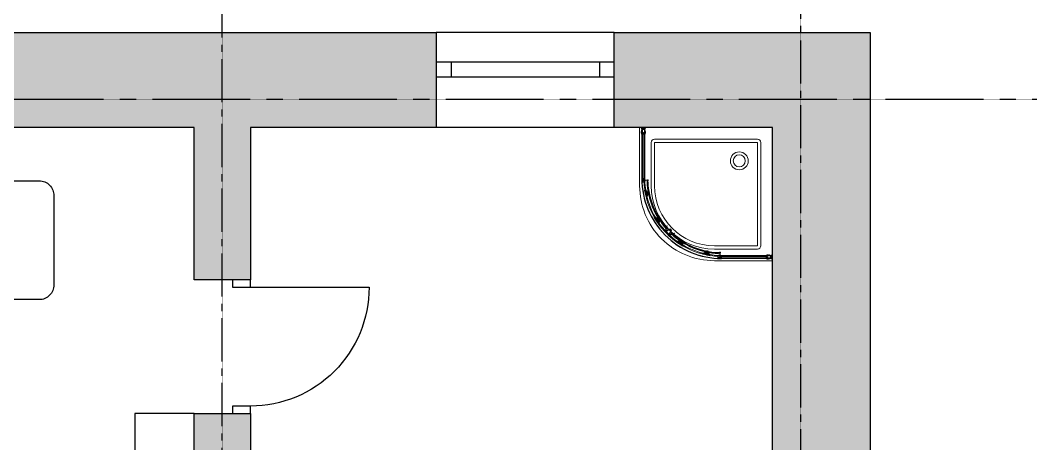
# Model space of a CAD drawing. Header units: millimetres. Extents: x 74752 to 193506, y -83124 to -13126.
# Drawn here: x 122532 to 129385, y -64004 to -61154 of the extents above; entities that cross this region are included whole.
import ezdxf

# ---------------------------------------------------------------- set-up
doc = ezdxf.new("R2010")
doc.units = ezdxf.units.MM
doc.linetypes.add('CENTER2', pattern=[1.125, 0.75, -0.125, 0.125, -0.125])
for name, color, linetype in [('axis', 40, 'CENTER2'), ('door_dwgmodels.com', 250, 'Continuous'), ('dwgmodels.com', 250, 'Continuous'), ('furniture _san', 36, 'Continuous'), ('hatches', 8, 'Continuous'), ('wall', 5, 'Continuous'), ('Windows', 4, 'Continuous')]:
    doc.layers.add(name, color=color, linetype=linetype)

# ---------------------------------------------------------------- blocks, each defined once
blk = doc.blocks.new('*U25')
at = {"color": 0}
for p, q in [((0, 0), (1200, 0)), ((100, 0), (100, -100)), ((1100, 0), (1100, -100)), ((0, -100), (1200, -100))]:
    blk.add_line(p, q, dxfattribs=at)
blk = doc.blocks.new('*U44')
at = {"color": 0}
for points in [[(-900, 0), (-850, 0), (-850, 120), (-900, 120)], [(-50, 0), (0, 0), (0, 120), (-50, 120)]]:
    blk.add_lwpolyline(points, close=True, dxfattribs=at)
at = {"color": 0, "linetype": 'ByBlock', "ltscale": 10}
blk.add_lwpolyline([(-50, 0), (-50, -800, -0.414214), (-850, 0)], format="xyb", dxfattribs=at)
blk = doc.blocks.new('tv table23')
at = {"color": 0}
blk.add_lwpolyline([(0, -900), (400, -900), (400, 900), (0, 900), (0, -900)], dxfattribs=at)
blk = doc.blocks.new('dwgmodels.com_LG-55-la6208-4 top')
at = {"layer": 'dwgmodels.com', "color": 0}
for p, q in [((0, 0), (-138.7, 0)), ((0, 0), (138.7, 0)), ((0, -105.1), (-473.1, -105.1)), ((0, -77), (-432.2, -77)), ((0, -88.9), (-389, -88.9)), ((0, -77), (432.2, -77)), ((0, -88.9), (389, -88.9)), ((0, -105.1), (473.1, -105.1)), ((0, -163.3), (-615.7, -163.3)), ((0, -139.6), (-613.4, -139.6)), ((0, -168.4), (-609.1, -168.4)), ((0, -139.6), (613.4, -139.6)), ((0, -163.3), (615.7, -163.3)), ((0, -168.4), (609.1, -168.4))]:
    blk.add_line(p, q, dxfattribs=at)
for points in [[(-138.7, 0, -0.087489), (-151.2, 2.2, -0.012567), (-220.6, 29.4, 0.010337), (-257.8, 44.2, 0.091985), (-266.1, 45.7, 0.050664), (-280.5, 44.1, 0.157379), (-293.2, 36.8), (-299.8, 25.2, 0.203619), (-301.2, 14.3)], [(-301.2, 14.3, 0.03963), (-288.8, -11.9), (-243.8, -77)], [(-299.8, 25.2), (-296, 29.8, -0.176327), (-288.3, 34.3, -0.124023), (-276.2, 33.4), (-156.5, -14.9, -0.043017), (-145.8, -20.3, 0.007168), (-118.8, -36.5, 0.035791), (-87.7, -51.7, 0.053078), (-44.9, -63.9), (-37.6, -64.3)], [(-297.4, 23.2), (-293.5, 27.7, -0.176327), (-287.8, 31.1, -0.122846), (-277.3, 30.3), (-157.7, -17.9, -0.043017), (-147.5, -23.1, 0.007168), (-120.4, -39.3, 0.035791), (-88.9, -54.7, 0.053299), (-45.3, -67.1), (-37.8, -67.6)], [(-43.6, -74.3), (-43.6, -70.4), (-59.4, -67.6, -0.030959), (-103.2, -57.1, -0.025373), (-132.2, -46.5, -0.003627), (-147.7, -39.8, 0.002957), (-237.1, -1.1, 0.075709), (-241.6, 0, 0.421822), (-244.1, -2, 0.125069), (-243.4, -6.3), (-201.6, -76.1)], [(299.8, 25.2), (296, 29.8, 0.176327), (288.3, 34.3, 0.124023), (276.2, 33.4), (156.5, -14.9, 0.043017), (145.8, -20.3, -0.007168), (118.8, -36.5, -0.035791), (87.7, -51.7, -0.053078), (44.9, -63.9), (37.6, -64.3)], [(297.4, 23.2), (293.5, 27.7, 0.176327), (287.8, 31.1, 0.122846), (277.3, 30.3), (157.7, -17.9, 0.043017), (147.5, -23.1, -0.007168), (120.4, -39.3, -0.035791), (88.9, -54.7, -0.053299), (45.3, -67.1), (37.8, -67.6)], [(43.6, -74.3), (43.6, -70.4), (59.4, -67.6, 0.030959), (103.2, -57.1, 0.025373), (132.2, -46.5, 0.003627), (147.7, -39.8, -0.002957), (237.1, -1.1, -0.075709), (241.6, 0, -0.421822), (244.1, -2, -0.125069), (243.4, -6.3), (201.6, -76.1)], [(138.7, 0, 0.087489), (151.2, 2.2, 0.012567), (220.6, 29.4, -0.010337), (257.8, 44.2, -0.091985), (266.1, 45.7, -0.050664), (280.5, 44.1, -0.157379), (293.2, 36.8), (299.8, 25.2, -0.203619), (301.2, 14.3)], [(301.2, 14.3, -0.03963), (288.8, -11.9), (243.8, -77)], [(-38.2, -14.8, -0.048999), (-41.7, -16.8, -0.126237), (-48.4, -18), (-149.8, -18)], [(-44.9, -63.9), (-39.2, -18.7, -0.06881), (-38.2, -14.8, -0.311157), (-16.5, -1), (0, -1)], [(0, -5.1), (-16.5, -5.1, 0.176327), (-26.9, -8.9, 0.18738), (-35.6, -27.2), (-38.2, -74.3)], [(44.9, -63.9), (39.2, -18.7, 0.06881), (38.2, -14.8, 0.311157), (16.5, -1), (0, -1)], [(0, -5.1), (16.5, -5.1, -0.176327), (26.9, -8.9, -0.18738), (35.6, -27.2), (38.2, -74.3)], [(38.2, -14.8, 0.048999), (41.7, -16.8, 0.126237), (48.4, -18), (149.8, -18)], [(-432.2, -77, 0.185144), (-445.6, -83.7, -0.014846), (-454.5, -92.9, -0.123556), (-479.5, -107.3, -0.051646), (-480.8, -107.6), (-541.6, -107.6, 0.115088), (-556, -110.9), (-595.3, -139.6)], [(-389, -88.9), (-391.6, -91.1, 0.150292), (-393.2, -95.6), (-393.2, -102.2), (0, -102.2)], [(389, -88.9), (391.6, -91.1, -0.150292), (393.2, -95.6), (393.2, -102.2), (0, -102.2)], [(432.2, -77, -0.185144), (445.6, -83.7, 0.014846), (454.5, -92.9, 0.123556), (479.5, -107.3, 0.051646), (480.8, -107.6), (541.6, -107.6, -0.115088), (556, -110.9), (595.3, -139.6)], [(-193.2, -168.4), (-173.6, -197.4, 0.052137), (-173.6, -197.4, 0.127134), (-120.7, -241.3, 0.092146), (-83.2, -251.3, 0.038202)], [(0, -226.9), (-68.6, -226.9, -0.149981), (-113.6, -213.1, -0.12639), (-153.1, -168.4, 0.883679)], [(0, -226.9), (68.6, -226.9, 0.149981), (113.6, -213.1, 0.12639), (153.1, -168.4, -0.883679)], [(193.2, -168.4), (173.6, -197.4, -0.052137), (173.6, -197.4, -0.127134), (120.7, -241.3, -0.092146), (83.2, -251.3, -0.038202)]]:
    blk.add_lwpolyline(points, format="xyb", dxfattribs=at)
for points in [[(-387.1, -102.2), (-387.1, -98), (-388.8, -98), (-388.8, -102.2)], [(-381, -102.2), (-381, -98), (-382.7, -98), (-382.7, -102.2)], [(-374.8, -102.2), (-374.8, -98), (-376.5, -98), (-376.5, -102.2)], [(-368.7, -102.2), (-368.7, -98), (-370.4, -98), (-370.4, -102.2)], [(-362.6, -102.2), (-362.6, -98), (-364.3, -98), (-364.3, -102.2)], [(-356.4, -102.2), (-356.4, -98), (-358.1, -98), (-358.1, -102.2)], [(-350.3, -102.2), (-350.3, -98), (-352, -98), (-352, -102.2)], [(-344.2, -102.2), (-344.2, -98), (-345.9, -98), (-345.9, -102.2)], [(-338, -102.2), (-338, -98), (-339.7, -98), (-339.7, -102.2)], [(-331.9, -102.2), (-331.9, -98), (-333.6, -98), (-333.6, -102.2)], [(-325.8, -102.2), (-325.8, -98), (-327.5, -98), (-327.5, -102.2)], [(-319.6, -102.2), (-319.6, -98), (-321.3, -98), (-321.3, -102.2)], [(-313.5, -102.2), (-313.5, -98), (-315.2, -98), (-315.2, -102.2)], [(-307.4, -102.2), (-307.4, -98), (-309.1, -98), (-309.1, -102.2)], [(-301.2, -102.2), (-301.2, -98), (-302.9, -98), (-302.9, -102.2)], [(-295.1, -102.2), (-295.1, -98), (-296.8, -98), (-296.8, -102.2)], [(-289, -102.2), (-289, -98), (-290.7, -98), (-290.7, -102.2)], [(-282.8, -102.2), (-282.8, -98), (-284.5, -98), (-284.5, -102.2)], [(-276.7, -102.2), (-276.7, -98), (-278.4, -98), (-278.4, -102.2)], [(-270.5, -102.2), (-270.5, -98), (-272.3, -98), (-272.3, -102.2)], [(-264.4, -102.2), (-264.4, -98), (-266.1, -98), (-266.1, -102.2)], [(-258.3, -102.2), (-258.3, -98), (-260, -98), (-260, -102.2)], [(-252.1, -102.2), (-252.1, -98), (-253.9, -98), (-253.9, -102.2)], [(-246, -102.2), (-246, -98), (-247.7, -98), (-247.7, -102.2)], [(-239.9, -102.2), (-239.9, -98), (-241.6, -98), (-241.6, -102.2)], [(-233.7, -102.2), (-233.7, -98), (-235.5, -98), (-235.5, -102.2)], [(-227.6, -102.2), (-227.6, -98), (-229.3, -98), (-229.3, -102.2)], [(-221.5, -102.2), (-221.5, -98), (-223.2, -98), (-223.2, -102.2)], [(-215.3, -102.2), (-215.3, -98), (-217.1, -98), (-217.1, -102.2)], [(-209.2, -102.2), (-209.2, -98), (-210.9, -98), (-210.9, -102.2)], [(-203.1, -102.2), (-203.1, -98), (-204.8, -98), (-204.8, -102.2)], [(-196.9, -102.2), (-196.9, -98), (-198.6, -98), (-198.6, -102.2)], [(-190.8, -102.2), (-190.8, -98), (-192.5, -98), (-192.5, -102.2)], [(-184.7, -102.2), (-184.7, -98), (-186.4, -98), (-186.4, -102.2)], [(-178.5, -102.2), (-178.5, -98), (-180.2, -98), (-180.2, -102.2)], [(-172.4, -102.2), (-172.4, -98), (-174.1, -98), (-174.1, -102.2)], [(-166.3, -102.2), (-166.3, -98), (-168, -98), (-168, -102.2)], [(-160.1, -102.2), (-160.1, -98), (-161.8, -98), (-161.8, -102.2)], [(-154, -102.2), (-154, -98), (-155.7, -98), (-155.7, -102.2)], [(-147.9, -102.2), (-147.9, -98), (-149.6, -98), (-149.6, -102.2)], [(-141.7, -102.2), (-141.7, -98), (-143.4, -98), (-143.4, -102.2)], [(-135.6, -102.2), (-135.6, -98), (-137.3, -98), (-137.3, -102.2)], [(-129.5, -102.2), (-129.5, -98), (-131.2, -98), (-131.2, -102.2)], [(-123.3, -102.2), (-123.3, -98), (-125, -98), (-125, -102.2)], [(-117.2, -102.2), (-117.2, -98), (-118.9, -98), (-118.9, -102.2)], [(-111.1, -102.2), (-111.1, -98), (-112.8, -98), (-112.8, -102.2)], [(-104.9, -102.2), (-104.9, -98), (-106.6, -98), (-106.6, -102.2)], [(-98.8, -102.2), (-98.8, -98), (-100.5, -98), (-100.5, -102.2)], [(-92.7, -102.2), (-92.7, -98), (-94.4, -98), (-94.4, -102.2)], [(-86.5, -102.2), (-86.5, -98), (-88.2, -98), (-88.2, -102.2)], [(-80.4, -102.2), (-80.4, -98), (-82.1, -98), (-82.1, -102.2)], [(-74.3, -102.2), (-74.3, -98), (-76, -98), (-76, -102.2)], [(-68.1, -102.2), (-68.1, -98), (-69.8, -98), (-69.8, -102.2)], [(-62, -102.2), (-62, -98), (-63.7, -98), (-63.7, -102.2)], [(-55.9, -102.2), (-55.9, -98), (-57.6, -98), (-57.6, -102.2)], [(-49.7, -102.2), (-49.7, -98), (-51.4, -98), (-51.4, -102.2)], [(-43.6, -102.2), (-43.6, -98), (-45.3, -98), (-45.3, -102.2)], [(-37.5, -102.2), (-37.5, -98), (-39.2, -98), (-39.2, -102.2)], [(-31.3, -102.2), (-31.3, -98), (-33, -98), (-33, -102.2)], [(31.3, -102.2), (31.3, -98), (33, -98), (33, -102.2)], [(37.5, -102.2), (37.5, -98), (39.2, -98), (39.2, -102.2)], [(43.6, -102.2), (43.6, -98), (45.3, -98), (45.3, -102.2)], [(49.7, -102.2), (49.7, -98), (51.4, -98), (51.4, -102.2)], [(55.9, -102.2), (55.9, -98), (57.6, -98), (57.6, -102.2)], [(62, -102.2), (62, -98), (63.7, -98), (63.7, -102.2)], [(68.1, -102.2), (68.1, -98), (69.8, -98), (69.8, -102.2)], [(74.3, -102.2), (74.3, -98), (76, -98), (76, -102.2)], [(80.4, -102.2), (80.4, -98), (82.1, -98), (82.1, -102.2)], [(86.5, -102.2), (86.5, -98), (88.2, -98), (88.2, -102.2)], [(92.7, -102.2), (92.7, -98), (94.4, -98), (94.4, -102.2)], [(98.8, -102.2), (98.8, -98), (100.5, -98), (100.5, -102.2)], [(104.9, -102.2), (104.9, -98), (106.6, -98), (106.6, -102.2)], [(111.1, -102.2), (111.1, -98), (112.8, -98), (112.8, -102.2)], [(117.2, -102.2), (117.2, -98), (118.9, -98), (118.9, -102.2)], [(123.3, -102.2), (123.3, -98), (125, -98), (125, -102.2)], [(129.5, -102.2), (129.5, -98), (131.2, -98), (131.2, -102.2)], [(135.6, -102.2), (135.6, -98), (137.3, -98), (137.3, -102.2)], [(141.7, -102.2), (141.7, -98), (143.4, -98), (143.4, -102.2)], [(147.9, -102.2), (147.9, -98), (149.6, -98), (149.6, -102.2)], [(154, -102.2), (154, -98), (155.7, -98), (155.7, -102.2)], [(160.1, -102.2), (160.1, -98), (161.8, -98), (161.8, -102.2)], [(166.3, -102.2), (166.3, -98), (168, -98), (168, -102.2)], [(172.4, -102.2), (172.4, -98), (174.1, -98), (174.1, -102.2)], [(178.5, -102.2), (178.5, -98), (180.2, -98), (180.2, -102.2)], [(184.7, -102.2), (184.7, -98), (186.4, -98), (186.4, -102.2)], [(190.8, -102.2), (190.8, -98), (192.5, -98), (192.5, -102.2)], [(196.9, -102.2), (196.9, -98), (198.6, -98), (198.6, -102.2)], [(203.1, -102.2), (203.1, -98), (204.8, -98), (204.8, -102.2)], [(209.2, -102.2), (209.2, -98), (210.9, -98), (210.9, -102.2)], [(215.3, -102.2), (215.3, -98), (217.1, -98), (217.1, -102.2)], [(221.5, -102.2), (221.5, -98), (223.2, -98), (223.2, -102.2)], [(227.6, -102.2), (227.6, -98), (229.3, -98), (229.3, -102.2)], [(233.7, -102.2), (233.7, -98), (235.5, -98), (235.5, -102.2)], [(239.9, -102.2), (239.9, -98), (241.6, -98), (241.6, -102.2)], [(246, -102.2), (246, -98), (247.7, -98), (247.7, -102.2)], [(252.1, -102.2), (252.1, -98), (253.9, -98), (253.9, -102.2)], [(258.3, -102.2), (258.3, -98), (260, -98), (260, -102.2)], [(264.4, -102.2), (264.4, -98), (266.1, -98), (266.1, -102.2)], [(270.5, -102.2), (270.5, -98), (272.3, -98), (272.3, -102.2)], [(276.7, -102.2), (276.7, -98), (278.4, -98), (278.4, -102.2)], [(282.8, -102.2), (282.8, -98), (284.5, -98), (284.5, -102.2)], [(289, -102.2), (289, -98), (290.7, -98), (290.7, -102.2)], [(295.1, -102.2), (295.1, -98), (296.8, -98), (296.8, -102.2)], [(301.2, -102.2), (301.2, -98), (302.9, -98), (302.9, -102.2)], [(307.4, -102.2), (307.4, -98), (309.1, -98), (309.1, -102.2)], [(313.5, -102.2), (313.5, -98), (315.2, -98), (315.2, -102.2)], [(319.6, -102.2), (319.6, -98), (321.3, -98), (321.3, -102.2)], [(325.8, -102.2), (325.8, -98), (327.5, -98), (327.5, -102.2)], [(331.9, -102.2), (331.9, -98), (333.6, -98), (333.6, -102.2)], [(338, -102.2), (338, -98), (339.7, -98), (339.7, -102.2)], [(344.2, -102.2), (344.2, -98), (345.9, -98), (345.9, -102.2)], [(350.3, -102.2), (350.3, -98), (352, -98), (352, -102.2)], [(356.4, -102.2), (356.4, -98), (358.1, -98), (358.1, -102.2)], [(362.6, -102.2), (362.6, -98), (364.3, -98), (364.3, -102.2)], [(368.7, -102.2), (368.7, -98), (370.4, -98), (370.4, -102.2)], [(374.8, -102.2), (374.8, -98), (376.5, -98), (376.5, -102.2)], [(381, -102.2), (381, -98), (382.7, -98), (382.7, -102.2)], [(387.1, -102.2), (387.1, -98), (388.8, -98), (388.8, -102.2)], [(-615.9, -142.1), (-615.9, -161.6)], [(615.9, -142.1), (615.9, -161.6)], [(-83.2, -251.3), (0, -251.3)], [(83.2, -251.3), (0, -251.3)]]:
    blk.add_lwpolyline(points, dxfattribs=at)
for centre, radius in [((-19.7, -60.8), 9.83), ((-19.7, -22.3), 8.15), ((19.7, -60.8), 9.83), ((19.7, -22.3), 8.15)]:
    blk.add_circle(centre, radius, dxfattribs=at)
for centre, radius, start, end in [((-17.1, -9243.4), 9169.1, 89.89295, 91.41678), ((17.1, -9243.4), 9169.1, 88.58322, 90.10705), ((-613.4, -142.1), 2.56, 90, 180), ((-609.1, -161.6), 6.82, 180, 270), ((609.1, -161.6), 6.82, 270, 0), ((613.4, -142.1), 2.56, 0, 90)]:
    blk.add_arc(centre, radius, start, end, dxfattribs=at)
blk = doc.blocks.new('tv t2')
at = {"color": 0}
blk.add_blockref('tv table23', (0, 0), dxfattribs=at)
at = {"color": 0, "rotation": 90}
blk.add_blockref('dwgmodels.com_LG-55-la6208-4 top', (66.3, 0), dxfattribs=at)
blk = doc.blocks.new('furn 064')
at = {"color": 0, "ltscale": 0.03}
blk.add_lwpolyline([(2575, 1168.6, -0.414214), (2475, 1068.6), (2475, 1068.6, 0.317837), (2475, 1068.6, -0.414214), (2475, 1068.6), (2475, 1068.6, 1.186185), (2475, 1068.6, -0.414214), (2475, 1068.6), (1075, 1068.6, -0.414214), (975, 1168.6), (975, 1768.6, -0.414214), (1075, 1868.6), (2475, 1868.6, -0.414214), (2575, 1768.6)], format="xyb", close=True, dxfattribs=at)
blk = doc.blocks.new('SSS')
for p, q in [((-1.4, 2.1), (0, 9.2)), ((9.7, -2), (0, 0)), ((11.9, 8.6), (2.2, 10.6)), ((8.1, 3.8), (13.4, 2.8)), ((10.2, 0.7), (11.3, 5.9)), ((15.6, 16.7), (11.9, 8.6)), ((23.1, 18.7), (20.6, 19.2)), ((9.7, -2), (10, -10.9)), ((13.5, -15.2), (16.4, -15.8))]:
    blk.add_line(p, q)
blk.add_lwpolyline([(21.8, 10.7), (19.7, 11.1, 0.414214), (17.6, 9.7), (14.5, -5.3, 0.414214), (15.9, -7.4), (18.1, -7.9)], format="xyb")
for points in [[(21.2, 3.5), (24.7, 2.9), (25.2, 3.3), (28.6, 24.6), (28.3, 25.1), (24.7, 25.7), (24.2, 25.3), (20.8, 4)], [(15.2, -23.8), (18.7, -24.6), (19.2, -24.2), (23.8, -3.1), (23.4, -2.6), (19.9, -1.8), (19.4, -2.2), (14.8, -23.3)]]:
    blk.add_lwpolyline(points, close=True)
blk.add_circle((10.8, 3.3), 3.6)
for centre, radius, start, end in [((0.4, 1.8), 1.8, 168.39847, 258.39847), ((1.8, 8.8), 1.8, 78.39847, 168.39847), ((10.8, 3.3), 5.4, 78.39847, 258.39847), ((19.7, 14.8), 4.5, 78.39847, 155.15795), ((14.5, -10.8), 4.5, 181.63899, 258.39847)]:
    blk.add_arc(centre, radius, start, end)
blk = doc.blocks.new('Kolo STANDARD PLUS 80')
at = {"color": 0}
for p, q in [((3.7, 783.4), (-0.1, 779.5)), ((-0.1, 779.5), (0.4, 779)), ((3.7, 770.2), (-0.1, 766.4)), ((-0.1, 766.4), (0.4, 765.8)), ((1, 790), (0, 788.8)), ((0, 788.8), (3.7, 785)), ((1, 776.8), (0, 775.6)), ((0, 775.6), (3.7, 771.8)), ((0.4, 779), (1.1, 778.2)), ((0.4, 779), (0.4, 779)), ((0.4, 765.8), (1.1, 765)), ((0.4, 765.8), (0.4, 765.8)), ((4.5, 786.6), (1, 790)), ((4.5, 773.4), (1, 776.8)), ((1.1, 778.2), (4.6, 781.6)), ((1.1, 765), (4.6, 768.4)), ((3.7, 785), (3.7, 783.4)), ((3.7, 771.8), (3.7, 770.2)), ((9.8, 786.6), (4.5, 786.6)), ((9.8, 773.4), (4.5, 773.4)), ((4.6, 781.6), (9.8, 781.6)), ((4.6, 768.4), (9.8, 768.4)), ((5.8, 783.4), (5.8, 785)), ((5.8, 785), (9.8, 785)), ((9.8, 783.4), (5.8, 783.4)), ((5.8, 770.2), (5.8, 771.8)), ((5.8, 771.8), (9.8, 771.8)), ((9.8, 770.2), (5.8, 770.2)), ((9.8, 785), (9.8, 786.6)), ((9.8, 781.6), (9.8, 783.4)), ((9.8, 771.8), (9.8, 773.4)), ((9.8, 768.4), (9.8, 770.2)), ((19, 786.6), (17.3, 786.6)), ((19, 768.6), (17.3, 768.6)), ((20, 785.3), (20, 785.6)), ((20, 784.7), (20, 784.7)), ((20, 769.9), (20, 769.6)), ((39, 787), (306.7, 787)), ((309.7, 783), (306.7, 783)), ((306.7, 783), (306.7, 775.6)), ((310, 781.9), (306.7, 781.9)), ((306.7, 777.6), (307.5, 777.6)), ((306.8, 774.4), (314.6, 774.4)), ((307.8, 777.3), (307.8, 775.8)), ((308.2, 775.4), (309.7, 775.4)), ((310, 775.8), (310, 778.1)), ((313, 782.9), (310.1, 781.9)), ((310.4, 778.4), (310.8, 778.4)), ((311.1, 778.1), (311.1, 775.8)), ((311.5, 775.4), (313.1, 775.4)), ((313.5, 775.8), (313.5, 782.6)), ((315.4, 773.2), (315.4, 769.3)), ((316, 768.7), (321.8, 768.7)), ((328.4, 775.3), (328.4, 783.2)), ((599.6, 640.2), (604.2, 645.1)), ((605.1, 635), (599.6, 640.2)), ((604.2, 645.1), (609.7, 639.8)), ((609.7, 639.8), (605.1, 635)), ((609.7, 616.5), (614.8, 621.9)), ((611.6, 614.8), (609.7, 616.5)), ((616.7, 620.2), (611.6, 614.8)), ((614.8, 621.9), (616.7, 620.2)), ((620.2, 616.7), (614.8, 611.6)), ((616.5, 609.7), (621.9, 614.8)), ((621.9, 614.8), (620.2, 616.7)), ((614.8, 611.6), (616.5, 609.7)), ((639.8, 609.7), (635, 605.1)), ((635, 605.1), (640.2, 599.6)), ((645.1, 604.2), (639.8, 609.7)), ((640.2, 599.6), (645.1, 604.2)), ((768.7, 316), (768.7, 321.8)), ((773.2, 315.4), (769.3, 315.4)), ((774.4, 306.8), (774.4, 314.6)), ((775.3, 328.4), (783.2, 328.4)), ((775.4, 311.5), (775.4, 313.1)), ((775.4, 308.2), (775.4, 309.7)), ((783, 306.7), (775.6, 306.7)), ((775.8, 313.5), (782.6, 313.5)), ((778.1, 311.1), (775.8, 311.1)), ((775.8, 310), (778.1, 310)), ((777.3, 307.8), (775.8, 307.8)), ((777.6, 306.7), (777.6, 307.5)), ((778.4, 310.4), (778.4, 310.8)), ((782.9, 313), (781.9, 310.1)), ((781.9, 310), (781.9, 306.7)), ((783, 309.7), (783, 306.7)), ((787, 39), (787, 306.7)), ((765, 1.1), (768.4, 4.6)), ((765.8, 0.4), (765, 1.1)), ((766.4, -0.1), (765.8, 0.4)), ((765.8, 0.4), (765.8, 0.4)), ((770.2, 3.7), (766.4, -0.1)), ((768.4, 4.6), (768.4, 9.8)), ((768.4, 9.8), (770.2, 9.8)), ((768.6, 19), (768.6, 17.3)), ((769.9, 20), (769.6, 20)), ((770.2, 9.8), (770.2, 5.8)), ((770.2, 5.8), (771.8, 5.8)), ((771.8, 3.7), (770.2, 3.7)), ((771.8, 5.8), (771.8, 9.8)), ((771.8, 9.8), (773.4, 9.8)), ((775.6, 0), (771.8, 3.7)), ((773.4, 9.8), (773.4, 4.5)), ((773.4, 4.5), (776.8, 1)), ((776.8, 1), (775.6, 0)), ((778.2, 1.1), (781.6, 4.6)), ((779, 0.4), (778.2, 1.1)), ((779.5, -0.1), (779, 0.4)), ((779, 0.4), (779, 0.4)), ((783.4, 3.7), (779.5, -0.1)), ((781.6, 4.6), (781.6, 9.8)), ((781.6, 9.8), (783.4, 9.8)), ((783.4, 9.8), (783.4, 5.8)), ((783.4, 5.8), (785, 5.8)), ((785, 3.7), (783.4, 3.7)), ((785, 5.8), (785, 9.8)), ((785, 9.8), (786.6, 9.8)), ((788.8, 0), (785, 3.7)), ((785.3, 20), (785.6, 20)), ((786.6, 19), (786.6, 17.3)), ((786.6, 9.8), (786.6, 4.5)), ((786.6, 4.5), (790, 1)), ((790, 1), (788.8, 0))]:
    blk.add_line(p, q, dxfattribs=at)
at = {"color": 0, "lineweight": 0}
for p, q in [((0, 790), (1, 790)), ((1, 790), (4.5, 786.6)), ((4.5, 786.6), (9.8, 786.6)), ((10.3, 771.6), (6.2, 771.6)), ((6.2, 771.6), (6.2, 770.5)), ((6.2, 770.5), (6.6, 770.5)), ((33.8, 784.7), (6.3, 784.7)), ((6.3, 784.7), (6.3, 783.7)), ((6.3, 783.7), (10.3, 783.7)), ((6.6, 770.5), (33.8, 770.5)), ((6.6, 770.5), (6.6, 770.5)), ((9.8, 786.6), (9.8, 784.7)), ((9.8, 784.7), (11.9, 784.7)), ((10.3, 783.7), (10.3, 771.6)), ((11.7, 771.6), (11.7, 783.5)), ((11.7, 783.5), (33.8, 783.5)), ((33.8, 771.6), (11.7, 771.6)), ((11.9, 786), (12.2, 786.7)), ((11.9, 785.3), (11.9, 786)), ((20, 785.3), (11.9, 785.3)), ((11.9, 784.7), (11.9, 785.3)), ((11.9, 769.9), (20, 769.9)), ((12.2, 786.7), (25.1, 790.3)), ((25.1, 790.3), (38.3, 788.2)), ((29.5, 778.8), (29.5, 781.4)), ((30.5, 778.9), (30.5, 781.3)), ((39, 781.8), (31, 781.8)), ((35, 778.4), (31, 778.4)), ((31.1, 783), (37, 783)), ((33.6, 777.2), (31.1, 777.2)), ((33.8, 783.5), (33.8, 784.7)), ((33.8, 770.5), (33.8, 771.6)), ((35, 778.4), (35, 777.6)), ((37.1, 775.6), (35, 775.6)), ((35.8, 776.8), (37.4, 776.8)), ((37.7, 787), (37.7, 783.8)), ((37.7, 768.2), (37.7, 774.6)), ((37.9, 777.7), (37.9, 777.3)), ((37.9, 777.7), (39, 777.7)), ((38.3, 788.2), (38.9, 787.8)), ((38.9, 787.8), (39, 787)), ((39, 787.1), (39, 768.3)), ((39, 787), (306.7, 787)), ((39, 783), (306.7, 783)), ((39, 775.6), (306.7, 775.6)), ((39, 768.6), (306.7, 768.6)), ((39, 768.1), (39, 768.3)), ((314.5, 776), (314.5, 782.9)), ((314.5, 772.6), (314.7, 773)), ((315.2, 766.1), (314.5, 772.6)), ((314.7, 773), (315.4, 773.1)), ((316, 759.2), (315.2, 766.1)), ((315.3, 764.9), (316.4, 765)), ((316, 768.7), (317.3, 755.5)), ((316.8, 751), (316, 759.2)), ((327.5, 751.6), (316.5, 749.3)), ((316.6, 773.2), (316.6, 769.8)), ((316.6, 769.8), (321.8, 769.8)), ((317.3, 755.5), (325.4, 755.2)), ((317.6, 749.5), (318.4, 750.6)), ((325.3, 754.2), (317.7, 754.2)), ((317.7, 754.2), (318, 750.6)), ((318, 750.6), (327.1, 752.7)), ((318.6, 784), (318.6, 782.6)), ((319.7, 782.4), (319.7, 784.1)), ((325.4, 755.2), (325.3, 754.2)), ((327.1, 752.7), (327.5, 751.6)), ((327.3, 775.3), (327.3, 783.2)), ((70, 90), (70, 710)), ((350, 730), (90, 730)), ((90, 90), (90, 710)), ((350, 710), (90, 710)), ((601.1, 640.2), (601.5, 640.6)), ((604, 637.5), (601.1, 640.2)), ((604.4, 643.6), (603.9, 643.1)), ((605.6, 636.9), (604, 637.5)), ((607.3, 640.9), (604.4, 643.6)), ((605.2, 635.1), (612.2, 642.4)), ((611.3, 626.4), (605.3, 632.1)), ((606.2, 634), (613.3, 641.5)), ((612.4, 627.3), (606.2, 633.3)), ((607.6, 639.8), (607.3, 640.9)), ((614, 622.7), (608.7, 616.7)), ((608.7, 615.5), (610.1, 614.3)), ((612.3, 625.9), (611.8, 625.3)), ((611.8, 625.3), (611.8, 624.8)), ((611.8, 624.8), (614, 622.7)), ((613.9, 613.9), (612.2, 615.4)), ((612.8, 614.9), (612.3, 614.3)), ((620.3, 634.9), (613.1, 627.3)), ((616, 618.4), (613.4, 615.5)), ((614.5, 614.5), (613.4, 615.5)), ((613.7, 624.5), (617.1, 621.5)), ((613.9, 613.9), (615.4, 612.2)), ((614, 641.5), (620.3, 635.6)), ((621.2, 633.8), (614.3, 626.5)), ((614.9, 612.8), (614.3, 612.3)), ((614.5, 614.5), (615.5, 613.4)), ((615.1, 642.5), (621.2, 636.7)), ((618.4, 616), (615.5, 613.4)), ((616, 618.4), (617.2, 617.2)), ((616.1, 619.6), (617.9, 617.9)), ((622.7, 614), (616.7, 608.7)), ((618.4, 616), (617.2, 617.2)), ((619.6, 616.1), (617.9, 617.9)), ((624.5, 613.7), (621.5, 617.1)), ((624.8, 611.8), (622.7, 614)), ((625.9, 612.3), (625.3, 611.8)), ((633.8, 621.2), (626.5, 614.3)), ((634.9, 620.3), (627.3, 613.1)), ((627.3, 612.4), (633.3, 606.2)), ((634, 606.2), (641.5, 613.3)), ((635.1, 605.2), (642.4, 612.2)), ((641.5, 614), (635.6, 620.3)), ((642.5, 615.1), (636.7, 621.2)), ((615.5, 608.7), (614.3, 610.1)), ((625.3, 611.8), (624.8, 611.8)), ((626.4, 611.3), (632.1, 605.3)), ((636.9, 605.6), (637.5, 604)), ((637.5, 604), (640.2, 601.1)), ((639.8, 607.6), (640.9, 607.3)), ((640.2, 601.1), (640.6, 601.5)), ((640.9, 607.3), (643.6, 604.4)), ((643.6, 604.4), (643.1, 603.9)), ((710, 350), (710, 89.9)), ((730, 350), (730, 90)), ((751.6, 327.5), (749.3, 316.5)), ((749.5, 317.6), (750.6, 318.4)), ((750.6, 318), (752.7, 327.1)), ((754.2, 317.7), (750.6, 318)), ((751, 316.8), (759.2, 316)), ((752.7, 327.1), (751.6, 327.5)), ((755.2, 325.4), (754.2, 325.3)), ((754.2, 325.3), (754.2, 317.7)), ((755.5, 317.3), (755.2, 325.4)), ((768.7, 316), (755.5, 317.3)), ((759.2, 316), (766.1, 315.2)), ((764.9, 315.3), (765, 316.4)), ((766.1, 315.2), (772.6, 314.5)), ((768.6, 39), (768.6, 306.7)), ((769.8, 316.6), (769.8, 321.8)), ((773.2, 316.6), (769.8, 316.6)), ((772.6, 314.5), (773, 314.7)), ((773, 314.7), (773.1, 315.4)), ((775.3, 327.3), (783.2, 327.3)), ((775.6, 39), (775.6, 306.7)), ((776, 314.5), (782.9, 314.5)), ((782.4, 319.7), (784.1, 319.7)), ((784, 318.6), (782.6, 318.6)), ((783, 39), (783, 306.7)), ((787, 306.7), (787, 39)), ((710, 89.9), (90, 90)), ((710, 69.9), (90, 70)), ((770.2, 3.7), (766.4, -0.1)), ((768.2, 37.7), (774.6, 37.7)), ((787.1, 39), (768.3, 39)), ((768.4, 9.8), (770.5, 9.8)), ((769.9, 11.9), (769.9, 20)), ((771.8, 3.7), (770.2, 3.7)), ((770.5, 6.6), (770.5, 33.8)), ((770.5, 33.8), (771.6, 33.8)), ((770.5, 6.2), (770.5, 6.6)), ((771.6, 6.2), (770.5, 6.2)), ((771.6, 33.8), (771.6, 11.7)), ((771.6, 11.7), (783.5, 11.7)), ((783.7, 10.3), (771.6, 10.3)), ((771.6, 10.3), (771.6, 6.2)), ((771.6, 9.8), (773.4, 9.8)), ((775.6, 0), (771.8, 3.7)), ((773.4, 9.8), (773.4, 4.5)), ((781.6, 9.8), (773.4, 9.8)), ((773.4, 4.5), (776.8, 1)), ((775.6, 37.1), (775.6, 35)), ((776.8, 1), (775.6, 0)), ((776.8, 35.8), (776.8, 37.4)), ((777.2, 33.6), (777.2, 31.1)), ((777.7, 37.9), (777.3, 37.9)), ((778.4, 35), (777.6, 35)), ((777.7, 37.9), (777.7, 39)), ((778.2, 1.1), (781.6, 4.6)), ((779.5, -0.1), (778.2, 1.1)), ((778.4, 35), (778.4, 31)), ((778.8, 29.5), (781.4, 29.5)), ((778.9, 30.5), (781.3, 30.5)), ((783.4, 3.7), (779.5, -0.1)), ((781.6, 9.8), (783.7, 9.8)), ((781.6, 4.6), (781.6, 9.8)), ((781.8, 39), (781.8, 31)), ((783, 31.1), (783, 37)), ((783.4, 9.8), (783.4, 5.8)), ((783.7, 9.8), (783.4, 9.8)), ((783.4, 5.8), (785, 5.8)), ((785, 3.7), (783.4, 3.7)), ((783.5, 11.7), (783.5, 33.8)), ((783.5, 33.8), (784.7, 33.8)), ((783.7, 6.3), (783.7, 10.3)), ((783.7, 6.3), (783.7, 9.8)), ((784.7, 6.3), (783.7, 6.3)), ((784.7, 6.3), (783.7, 6.3)), ((787, 37.7), (783.8, 37.7)), ((784.7, 33.8), (784.7, 6.3)), ((784.7, 20), (784.7, 6.3)), ((785.3, 20), (784.7, 20)), ((785, 9.8), (786.6, 9.8)), ((785, 5.8), (785, 9.8)), ((788.8, 0), (785, 3.7)), ((785.3, 20), (785.3, 11.9)), ((785.3, 11.9), (785.3, 20)), ((786, 11.9), (785.3, 11.9)), ((786.7, 12.2), (786, 11.9)), ((786.6, 9.8), (786.6, 4.5)), ((786.6, 4.5), (790, 1)), ((790.3, 25.1), (786.7, 12.2)), ((787, 39), (787.8, 38.9)), ((787.8, 38.9), (788.2, 38.3)), ((788.2, 38.3), (790.3, 25.1)), ((790, 1), (788.8, 0))]:
    blk.add_line(p, q, dxfattribs=at)
blk.add_lwpolyline([(0, 0), (0, 800), (350, 800, -0.414214), (800, 350), (800, 0), (0, 0)], format="xyb", dxfattribs=at)
for centre, radius, start, end in [((90, 710), 20, 90, 180.00652), ((350, 350), 380, 0, 90), ((350, 350), 360, 0, 90), ((90, 90), 20, 179.99348, 270), ((710, 90), 20, 270, 0.00652)]:
    blk.add_arc(centre, radius, start, end, dxfattribs=at)
for centre, major_axis, start_param, end_param in [((13.2, 785.8), (0.945, 0.945), 1.533218, 2.730298), ((13.2, 769.4), (0.945, 0.945), 1.93168, 3.179171), ((26.9, 758.8), (-22.3, 22.3), -1.154774, -0.302152), ((26.9, 796.4), (-22.3, 22.3), 1.872948, 2.725571), ((26.9, 761.2), (-19.8, 19.8), -1.185675, -0.435284), ((26.9, 793.9), (19.8, 19.8), 3.576877, 4.327268), ((31.1, 781.4), (-1.12, 1.12), -0.785398, 0.785398), ((31.1, 778.8), (1.12, 1.12), 2.356194, 3.926991), ((31, 781.3), (-0.372, 0.372), -0.785398, 0.785398), ((31, 778.9), (0.372, 0.372), 2.356194, 3.926991), ((35.4, 777.3), (1.25, 1.25), 2.44543, 3.688035), ((35.8, 777.6), (0.558, 0.558), 2.356194, 3.926991), ((37, 783.8), (-0.558, 0.558), 2.356194, 3.926991), ((37.1, 774.9), (0.5, 0.5), 5.100511, 7.071069), ((37.4, 777.3), (-0.372, 0.372), 2.356194, 3.926991), ((37.9, 787.2), (-0.803, 0.803), 3.843893, 5.139016), ((37.9, 768), (0.803, 0.803), 4.285761, 5.580885), ((306.7, 306.7), (339.6, 339.6), 5.497787, 7.068583), ((306.7, 306.7), (-326.6, 326.6), 4.712389, 5.497787), ((316.3, 752.1), (1.99, 1.99), 1.914742, 4.005065), ((314.2, 753.1), (0.334, 0.334), 4.975055, 8.169267), ((315.1, 782.9), (-0.434, 0.434), -0.56911, 0.785398), ((315.1, 776), (0.434, 0.434), 2.356194, 3.600658), ((316.6, 752.5), (-1.43, 1.43), 0.579996, 2.203041), ((314.2, 773.2), (1.69, 1.69), 5.497787, 6.742251), ((321.8, 752.7), (22.2, 22.2), 0.88446, 1.001686), ((316.3, 750.9), (0.316, 0.316), 3.825718, 5.803845), ((319.4, 780.1), (1.83, 1.83), 1.087097, 3.111625), ((318, 778.8), (-0.447, 0.447), 1.618242, 4.754679), ((319.2, 780.3), (-0.923, 0.923), 3.600616, 7.937006), ((319.3, 779.6), (0.828, 0.828), 3.220022, 4.593607), ((321.8, 752.7), (-22.2, 22.2), -0.944882, -0.7213), ((319.3, 779.9), (1.83, 1.83), 6.054132, 6.907509), ((321.3, 778.9), (0.876, 0.876), 1.49966, 2.854642), ((320.6, 778.6), (0.341, 0.341), 2.854642, 5.904896), ((321.3, 778.9), (-0.219, 0.219), -1.522805, 1.192507), ((321.5, 780.8), (0.298, 0.298), 4.877233, 7.095519), ((321.8, 779.4), (0.235, 0.235), 3.189584, 6.235194), ((322.7, 780.2), (-0.627, 0.627), 0.331786, 1.522805), ((321.8, 775.3), (3.85, 3.85), 3.926991, 5.497787), ((326.7, 783.2), (0.441, 0.441), 5.497787, 6.9091), ((306.7, 306.7), (330.4, 330.4), 0, 0.742027), ((591.4, 635.9), (-0.61, 0.61), -1.004108, 4.041936), ((599.7, 627.8), (8.56, 8.56), 0.763636, 1.518914), ((599.7, 627.8), (7.85, 7.85), 0.658247, 1.518914), ((606.7, 633.6), (-1.47, 1.47), 0.025583, 1.596379), ((606.5, 633.6), (-0.367, 0.367), 0.025583, 1.596379), ((609.3, 616.1), (0.556, 0.556), 1.587947, 3.221055), ((611.2, 615.4), (1.1, 1.1), 3.167176, 4.737972), ((612.8, 627.9), (1.47, 1.47), 3.167176, 4.737972), ((613.7, 641), (1.47, 1.47), 0.025583, 1.596379), ((612.8, 627.7), (-0.367, 0.367), 1.596379, 3.167176), ((613.7, 641.2), (0.367, 0.367), 0.025583, 1.596379), ((614.5, 625.3), (0.761, 0.761), 1.596971, 3.191333), ((615.4, 611.2), (-1.1, 1.1), -0.025583, 1.545213), ((615.7, 620.6), (-1.16, 1.16), 2.902385, 4.498277), ((620.6, 615.7), (1.16, 1.16), 0.214112, 1.810004), ((619.9, 635.2), (0.367, 0.367), 4.737972, 6.308768), ((619.7, 635.2), (1.47, 1.47), 4.737972, 6.308768), ((625.3, 614.5), (0.761, 0.761), 3.091852, 4.686214), ((627.9, 612.8), (-1.47, 1.47), -0.025583, 1.545213), ((627.7, 612.8), (0.367, 0.367), 1.545213, 3.11601), ((306.7, 306.7), (-326.6, 326.6), 3.926991, 4.712389), ((635.2, 619.7), (1.47, 1.47), 6.257602, 7.828399), ((635.2, 619.9), (-0.367, 0.367), 4.686806, 6.257602), ((306.7, 306.7), (-330.4, 330.4), 3.970362, 4.712389), ((641.2, 613.7), (0.367, 0.367), 4.686806, 6.257602), ((641, 613.7), (1.47, 1.47), 4.686806, 6.257602), ((616.1, 609.3), (-0.556, 0.556), 1.491334, 3.124442), ((633.6, 606.7), (1.47, 1.47), 3.11601, 4.686806), ((633.6, 606.5), (-0.367, 0.367), 1.545213, 3.11601), ((635.9, 591.4), (0.61, 0.61), 0.670453, 5.716497), ((627.8, 599.7), (7.85, 7.85), 4.764272, 5.624939), ((627.8, 599.7), (8.56, 8.56), 4.764272, 5.519549), ((752.1, 316.3), (1.99, 1.99), 2.27812, 4.368444), ((750.9, 316.3), (0.316, 0.316), 0.47934, 2.457467), ((752.5, 316.6), (-1.43, 1.43), 0.938551, 2.561596), ((753.1, 314.2), (-0.334, 0.334), 2.826308, 6.02052), ((775.3, 321.8), (3.85, 3.85), 0.785398, 2.356194), ((773.2, 314.2), (-1.69, 1.69), 4.253323, 5.497787), ((776, 315.1), (-0.434, 0.434), 1.111731, 2.356194), ((778.6, 320.6), (0.341, 0.341), 0.378289, 3.428543), ((778.8, 318), (-0.447, 0.447), 4.670099, 7.806536), ((778.9, 321.3), (0.876, 0.876), 3.428543, 4.783526), ((779.6, 319.3), (0.828, 0.828), 1.689578, 3.063163), ((780.1, 319.4), (1.83, 1.83), 3.17156, 5.196088), ((778.9, 321.3), (-0.219, 0.219), 1.949085, 4.664397), ((779.4, 321.8), (0.235, 0.235), 0.047992, 3.093601), ((780.3, 319.2), (0.923, 0.923), 3.058568, 7.394959), ((780.2, 322.7), (0.627, 0.627), 3.189584, 4.380603), ((780.8, 321.5), (0.298, 0.298), 5.470852, 7.689138), ((779.9, 319.3), (1.83, 1.83), 5.658862, 6.512239), ((782.9, 315.1), (0.434, 0.434), 3.926991, 5.281499), ((783.2, 326.7), (0.441, 0.441), 5.657271, 7.068583), ((752.7, 321.8), (-22.2, 22.2), 3.710703, 3.827929), ((752.7, 321.8), (-22.2, 22.2), 3.862892, 4.086475), ((200, 199.9), (38.2, 38.2), 0.785398, 7.068583), ((200, 199.9), (25.5, 25.5), 0.785398, 7.068583), ((796.4, 26.9), (22.3, 22.3), 1.986818, 2.839441), ((793.9, 26.9), (19.8, 19.8), 1.955917, 2.706309), ((768, 37.9), (-0.803, 0.803), -0.868496, 0.426627), ((769.4, 13.2), (-0.945, 0.945), 1.533218, 2.780709), ((774.9, 37.1), (0.5, 0.5), 5.495302, 7.46586), ((777.3, 35.4), (1.25, 1.25), 2.59515, 3.837755), ((777.3, 37.4), (0.372, 0.372), 0.785398, 2.356194), ((777.6, 35.8), (-0.558, 0.558), 0.785398, 2.356194), ((778.8, 31.1), (-1.12, 1.12), 0.785398, 2.356194), ((778.9, 31), (0.372, 0.372), 2.356194, 3.926991), ((781.3, 31), (-0.372, 0.372), 2.356194, 3.926991), ((781.4, 31.1), (1.12, 1.12), 3.926991, 5.497787), ((783.8, 37), (-0.558, 0.558), -0.785398, 0.785398), ((785.8, 13.2), (0.945, 0.945), 3.552887, 4.749968), ((758.8, 26.9), (-22.3, 22.3), 3.443744, 4.296367), ((761.2, 26.9), (-19.8, 19.8), 3.576877, 4.327268), ((787.2, 37.9), (0.803, 0.803), 5.856558, 7.151681)]:
    blk.add_ellipse(centre, major_axis=major_axis, ratio=1, start_param=start_param, end_param=end_param, dxfattribs=at)
at = {"color": 0}
for centre, major_axis, start_param, end_param in [((17.3, 787.1), (-0.302, 0.302), -0.785398, 2.356194), ((17.3, 768.1), (0.302, 0.302), 0.785398, 3.926991), ((19, 785.6), (-0.719, 0.719), 3.926991, 5.536998), ((19, 769.6), (0.719, 0.719), 3.88778, 5.497787), ((306.8, 775.1), (0.518, 0.518), 2.047557, 3.926991), ((306.6, 775.2), (0.344, 0.344), 0.419943, 2.047557), ((306.7, 306.7), (339.6, 339.6), 0, 0.785398), ((307.5, 777.3), (0.248, 0.248), 5.497787, 7.068583), ((308.2, 775.8), (-0.248, 0.248), 0.785398, 2.356194), ((321.8, 752.7), (23, 23), 0.625914, 1.16457), ((309.7, 775.8), (0.248, 0.248), 3.926991, 5.497787), ((310, 782.2), (-0.248, 0.248), 2.356194, 2.685618), ((310.4, 778.1), (0.248, 0.248), 0.785398, 2.356194), ((310.8, 778.1), (-0.248, 0.248), 3.926991, 5.497787), ((311.5, 775.8), (-0.248, 0.248), 0.785398, 2.356194), ((313.1, 782.6), (0.248, 0.248), 5.497787, 7.398007), ((313.1, 775.8), (0.248, 0.248), 3.926991, 5.497787), ((314.2, 773.2), (0.889, 0.889), 5.497787, 6.702362), ((316, 769.3), (0.434, 0.434), 2.356194, 3.926991), ((321.8, 775.3), (-4.65, 4.65), 2.356194, 3.926991), ((306.7, 306.7), (317.4, 317.4), 0.047326, 0.743816), ((326.7, 783.2), (-1.24, 1.24), 3.926991, 5.338303), ((306.7, 306.7), (314.9, 314.9), 0.047496, 0.738882), ((306.7, 306.7), (339.6, 339.6), 5.497787, 6.283185), ((306.7, 306.7), (-314.9, 314.9), 3.973507, 4.664893), ((306.7, 306.7), (317.4, 317.4), 5.539369, 6.235859), ((775.3, 321.8), (-4.65, 4.65), -0.785398, 0.785398), ((769.3, 316), (-0.434, 0.434), 0.785398, 2.356194), ((773.2, 314.2), (0.889, 0.889), 5.864009, 7.068583), ((775.1, 306.8), (0.518, 0.518), 2.356194, 4.235628), ((775.2, 306.6), (-0.344, 0.344), 2.664832, 4.292446), ((775.8, 313.1), (0.248, 0.248), 0.785398, 2.356194), ((775.8, 311.5), (-0.248, 0.248), 0.785398, 2.356194), ((775.8, 309.7), (-0.248, 0.248), -0.785398, 0.785398), ((775.8, 308.2), (-0.248, 0.248), 0.785398, 2.356194), ((777.3, 307.5), (0.248, 0.248), 5.497787, 7.068583), ((778.1, 310.8), (0.248, 0.248), 5.497787, 7.068583), ((778.1, 310.4), (0.248, 0.248), 3.926991, 5.497787), ((782.2, 310), (-0.248, 0.248), 0.455975, 0.785398), ((782.6, 313.1), (-0.248, 0.248), 3.597568, 5.497787), ((752.7, 321.8), (-23, 23), 3.547819, 4.086475), ((783.2, 326.7), (1.24, 1.24), 5.657271, 7.068583), ((768.1, 17.3), (-0.302, 0.302), 0.785398, 3.926991), ((769.6, 19), (0.719, 0.719), 0.785398, 2.395405), ((785.6, 19), (0.719, 0.719), 5.458576, 7.068583), ((787.1, 17.3), (-0.302, 0.302), 0.785398, 3.926991)]:
    blk.add_ellipse(centre, major_axis=major_axis, ratio=1, start_param=start_param, end_param=end_param, dxfattribs=at)
at = {"color": 0, "lineweight": 0, "zscale": 0.5008152169937079}
for p, xscale, yscale, rotation in [((397.1, 742.8), 0.8764266297366703, 0.8764266297366703, 90), ((551.5, 678.8), 0.8764266297351813, 0.8764266297351813, 68.36710436433192)]:
    blk.add_blockref('SSS', p, dxfattribs=dict(at, xscale=xscale, yscale=yscale, rotation=rotation))
at = {"color": 0, "lineweight": 0, "extrusion": (0, 0, -1), "zscale": -0.5008152169937079}
for p, xscale, yscale, rotation in [((-678.8, 551.5), 0.8764266297419449, 0.8764266297419449, 158.3671043645073), ((-742.8, 397.1), 0.8764266297366703, 0.8764266297366703, 180)]:
    blk.add_blockref('SSS', p, dxfattribs=dict(at, xscale=xscale, yscale=yscale, rotation=rotation))

msp = doc.modelspace()

# ---------------------------------------------------------------- hatches: boundary and pattern name
at = {"layer": 'hatches', "true_color": 0x474847}
h = msp.add_hatch(color=59, dxfattribs=at)
h.paths.add_polyline_path([(82703.6, -65246.4), (82003.6, -65246.4), (82003.6, -64986.4), (81613.6, -64986.4), (81613.6, -64886.4), (81363.6, -64886.4), (81363.6, -66775.4), (80957.1, -67182), (81409.6, -67634.5), (82003.6, -67040.5), (82003.6, -65626.4), (82703.6, -65626.4)])
h.paths.add_polyline_path([(80250, -67889.1), (80702.5, -68341.6), (80503.6, -68540.5), (80503.6, -68786.8), (79863.6, -68786.8), (79863.6, -68275.4)])
h.paths.add_polyline_path([(79863.6, -69786.8), (80503.6, -69786.8), (80503.6, -70033.1), (80702.5, -70232), (80250, -70684.5), (79863.6, -70298.2)])
h.paths.add_polyline_path([(80957.1, -71391.6), (81409.6, -70939.1), (82003.6, -71533.1), (82003.6, -72716.8), (81363.6, -72716.8), (81363.6, -71798.2), (80957.1, -71391.6)])
h.paths.add_polyline_path([(83013.6, -75486.8), (81363.6, -75486.8), (81363.6, -73716.8), (82003.6, -73716.8), (82003.6, -74846.8), (83013.6, -74846.8)])
h.paths.add_polyline_path([(85113.6, -74846.8), (85113.6, -75486.8), (86763.6, -75486.8), (86763.6, -74646.8), (87963.6, -74646.8), (87963.6, -74006.8), (87023.6, -74006.8), (87023.6, -72426.8), (87713.6, -72426.8), (87713.6, -72046.8), (86503.6, -72046.8), (86503.6, -70136.8), (86123.6, -70136.8), (86123.6, -72426.8), (86643.6, -72426.8), (86643.6, -74006.8), (86123.6, -74006.8), (86123.6, -74846.8), (85113.6, -74846.8)])
h.paths.add_polyline_path([(87566.8, -61236.5), (85881.8, -61236.5), (85881.8, -62286.5), (85171.8, -62286.5), (85171.8, -62536.5), (85271.8, -62536.5), (85271.8, -62926.5), (86124.5, -62926.5), (86124.5, -65246.4), (83703.6, -65246.4), (83703.6, -65626.4), (86124.6, -65626.4), (86123.6, -68436.7), (86503.6, -68436.7), (86506.9, -66726.8), (86944.9, -66726.8), (86944.9, -66346.8), (86503.6, -66346.8), (86507.1, -64956.8), (86944.9, -64956.8), (86944.9, -64836.8), (86633.6, -64836.8), (86637.1, -61876.5), (87566.8, -61876.5)])
h.paths.add_polyline_path([(90463.6, -61236.5), (88766.8, -61236.5), (88766.8, -61876.5), (88832.3, -61876.5), (88832.3, -64836.8), (87944.9, -64836.8), (87944.9, -64956.8), (88832.3, -64956.8), (88832.3, -65160.9), (88952.3, -65160.9), (88952.3, -61876.5), (90463.6, -61876.5)], flags=17)
h.paths.add_polyline_path([(94260.5, -61236.5), (92563.6, -61236.5), (92563.6, -61876.5), (93373.6, -61876.5), (93373.6, -62170.1), (93753.6, -62170.1), (93753.6, -61876.5), (94260.5, -61876.5)], flags=17)
h.paths.add_polyline_path([(101972.9, -60786.5), (96882.8, -60786.5), (96882.8, -61236.5), (95460.5, -61236.5), (95460.5, -61876.5), (96523.6, -61876.5), (96523.6, -63452), (96288.6, -63452), (96288.6, -65256.8), (93753.6, -65256.8), (93753.6, -63070.1), (93373.6, -63070.1), (93373.6, -66346.8), (88952.3, -66346.8), (88952.3, -66060.9), (88832.3, -66060.9), (88832.3, -66346.8), (87944.9, -66346.8), (87944.9, -66726.8), (93373.6, -66726.8), (93373.6, -70335.8), (93753.6, -70335.8), (93753.6, -68676.8), (94416.7, -68676.8), (94416.7, -68556.8), (93753.6, -68556.8), (93753.6, -67456.8), (96288.6, -67456.8), (96288.6, -68556.8), (95216.7, -68556.8), (95216.7, -68676.8), (96523.6, -68676.8), (96523.6, -68776.8), (96903.6, -68776.8), (96903.6, -67966.5), (97163.9, -67966.5), (97163.9, -67456.5), (96903.6, -67456.5), (96903.6, -65666.5), (97163.9, -65666.5), (97163.9, -65156.5), (96903.6, -65156.5), (96903.6, -63366.2), (97163.9, -63366.2), (97163.9, -62926.5), (102923.7, -62926.5), (102923.7, -62286.5), (97182.8, -62286.5), (97182.8, -61086.5), (101972.9, -61086.5)])
h.paths.add_polyline_path([(93753.6, -65456.8), (96523.6, -65456.8), (96523.6, -67256.8), (93753.6, -67256.8)], flags=16)
h.paths.add_polyline_path([(96523.6, -74886.8), (96523.6, -72426.8), (96263.6, -72426.8), (96263.6, -72166.8), (94563.6, -72166.8), (94563.6, -72426.8), (92563.6, -72426.8), (92563.6, -72046.8), (93373.6, -72046.8), (93373.6, -71235.8), (93753.6, -71235.8), (93753.6, -72046.8), (96523.6, -72046.8), (96523.6, -69676.8), (96903.6, -69676.8), (96903.6, -70196.5), (97163.9, -70196.5), (98743.5, -70192.1), (98743.3, -70836.5), (97163.6, -70836.5), (97163.6, -74886.8)])
h.paths.add_polyline_path([(101243.5, -70192.1), (103076.7, -70196.5), (103224.3, -70333.9), (102872, -70714.4), (102908.7, -70748.4), (102830.9, -70836.5), (101243.5, -70836.5), (101243.5, -70196.5)])
h.paths.add_polyline_path([(104316.8, -71147.4), (104557.9, -71289.8), (104293.9, -71736.7), (104337, -71762.2), (104278.2, -71867.2), (103948.5, -71672.5), (104009.8, -71568.9), (104052.8, -71594.3), (104316.6, -71147.7)])
h.paths.add_polyline_path([(105797.5, -71854), (105634.3, -72346.5), (105586.8, -72330.8), (105549, -72444.9), (105909.7, -72564.5), (105947.5, -72450.4), (105900, -72434.6), (106063.4, -71941.9)])
h.paths.add_polyline_path([(109313.3, -72230.6), (109368.6, -72746.7), (109418.2, -72741.4), (109431.1, -72860.8), (109053.2, -72901.2), (109040.4, -72781.8), (109090.2, -72776.5), (109034.9, -72260.5), (109313.3, -72230.6)])
h.paths.add_polyline_path([(107394.4, -72230.6), (107339.1, -72746.7), (107289.5, -72741.4), (107276.6, -72860.8), (107654.5, -72901.2), (107667.3, -72781.8), (107617.5, -72776.5), (107672.8, -72260.5), (107394.4, -72230.6)])
h.paths.add_polyline_path([(110910.2, -71854), (111073.4, -72346.5), (111120.9, -72330.8), (111158.7, -72444.9), (110798, -72564.5), (110760.2, -72450.4), (110807.7, -72434.6), (110644.3, -71941.9)])
h.paths.add_polyline_path([(112390.9, -71147.4), (112149.8, -71289.8), (112413.8, -71736.7), (112370.7, -71762.2), (112429.5, -71867.2), (112759.2, -71672.5), (112697.9, -71568.9), (112654.9, -71594.3), (112391.1, -71147.7)])
h.paths.add_polyline_path([(115464.2, -70192.1), (113631, -70196.5), (113483.4, -70333.9), (113835.7, -70714.4), (113799, -70748.4), (113876.8, -70836.5), (115464.2, -70836.5), (115464.2, -70196.5)])
h.paths.add_polyline_path([(121049.1, -70196.5), (121813.7, -70196.5), (121813.7, -70316.5), (121698.7, -70316.5), (121698.7, -72226.8), (121763.7, -72226.8), (121763.7, -72486.8), (119544.1, -72486.8), (119544.5, -70836.9), (117964.2, -70832.1), (117964.2, -70192.1), (119293.8, -70192.1), (119293.8, -69756.8), (119554.1, -69756.8), (119554.1, -69426.8), (119753.1, -69426.8), (120184.1, -69426.8), (120184.1, -70196.5), (120249.1, -70196.5), (120249.1, -70316.5), (120184.1, -70316.5), (120184.1, -71846.8), (121578.7, -71846.8), (121578.7, -70946.8), (121388.7, -70946.8), (121388.7, -70316.5), (121049.1, -70316.5)])
h.paths.add_polyline_path([(125414.2, -70576.5), (125414.2, -70316.5), (125284.2, -70316.5), (125284.2, -70196.5), (126286.1, -70196.5), (126286.1, -69708.4), (126404.1, -69708.4), (126406.1, -70196.5), (127604.1, -70196.5), (127604.1, -68196.5), (126404.1, -68196.5), (126404.1, -68906.4), (126284.1, -68906.4), (126284.1, -68196.5), (123704.1, -68196.5), (123704.1, -67476.5), (122614.1, -67476.5), (122614.1, -68196.5), (122494.1, -68196.5), (122494.1, -67476.5), (122394.1, -67476.5), (122394.1, -67356.5), (123704.1, -67356.5), (123704.1, -63801.5), (124084.1, -63801.5), (124084.1, -64976.5), (124376.8, -64976.5), (124376.8, -65096.5), (124084.1, -65096.5), (124084.1, -68076.5), (127604.1, -68076.5), (127604.1, -65096.5), (125276.8, -65096.5), (125276.8, -64976.5), (127604.1, -64976.5), (127604.1, -61876.5), (126537.2, -61876.5), (126537.2, -61236.5), (128262.2, -61236.5), (128262.2, -69936.5), (129384.2, -69936.5), (129384.2, -74296.9), (125024.2, -74296.9), (125024.2, -72486.8), (122863.7, -72486.8), (122863.7, -72226.8), (122913.7, -72226.8), (122913.7, -71846.8), (123833.7, -71846.8), (123833.7, -70316.5), (122813.7, -70316.5), (122813.7, -70196.5), (124284.1, -70196.5), (124284.1, -70316.5), (124083.7, -70316.5), (124083.7, -71846.8), (125414.2, -71846.8), (125414.2, -71696.8), (125664.2, -71696.8), (125664.2, -73656.9), (128744.2, -73656.9), (128744.2, -70576.5)])
h.paths.add_polyline_path([(117801.1, -62286.5), (119525.9, -62286.5), (119525.9, -61236.5), (121250.9, -61236.5), (121250.9, -61876.5), (120184.1, -61876.5), (120184.1, -67356.5), (121494.1, -67356.5), (121494.1, -67476.5), (121394.1, -67476.5), (121394.1, -68196.5), (121274.1, -68196.5), (121274.1, -67476.5), (120184.1, -67476.5), (120184.1, -68526.8), (119554.1, -68526.8), (119554.1, -67956.5), (119293.8, -67956.5), (119293.8, -67456.5), (119554.1, -67456.5), (119554.1, -65666.5), (119293.8, -65666.5), (119293.8, -65156.5), (119554.1, -65156.5), (119554.1, -63366.2), (119303.8, -63366.2), (119303.8, -62926.5), (117801.1, -62926.5)])
h.paths.add_polyline_path([(122450.9, -61236.5), (125337.2, -61236.5), (125337.2, -61876.5), (124084.1, -61876.5), (124084.1, -62901.5), (123704.1, -62901.5), (123704.1, -61876.5), (122450.9, -61876.5)], flags=17)
h.paths.add_polyline_path([(89263.6, -74006.8), (89963.6, -74006.8), (89963.6, -72426.8), (89413.6, -72426.8), (89413.6, -72046.8), (90863.6, -72046.8), (90863.6, -72426.8), (90593.6, -72426.8), (90603.6, -79746.8), (91593.7, -79746.8), (91593.7, -80266.8), (91643.7, -80266.8), (91643.7, -80386.8), (89963.6, -80386.8), (89963.6, -74646.8), (89263.6, -74646.8)])
h.paths.add_polyline_path([(97163.6, -80386.8), (97163.6, -77286.8), (96523.6, -77286.8), (96523.6, -79746.8), (95533.6, -79746.8), (95533.6, -80266.8), (95483.6, -80266.8), (95483.6, -80386.8), (97164.6, -80386.8)])
h.paths.add_polyline_path([(82003.6, -62926.5), (82003.6, -62536.5), (82103.6, -62536.5), (82103.6, -62286.5), (81363.6, -62286.5), (81363.6, -62986.5), (81363.6, -63026.5), (81613.6, -63026.5), (81613.6, -62926.5)])
h.paths.add_polyline_path([(113785, -62286.5), (116901.1, -62286.5), (116901.1, -62926.5), (113785, -62926.5)])
h.paths.add_polyline_path([(109603.8, -62286.5), (111285, -62286.5), (111285, -62926.5), (109603.8, -62926.5)])
h.paths.add_polyline_path([(105423.7, -62286.5), (107103.8, -62286.5), (107103.8, -62926.5), (105423.7, -62926.5)])
h.paths.add_polyline_path([(86123.6, -76796.8), (86763.6, -76796.8), (86763.6, -77436.8), (86123.6, -77436.8), (86123.6, -76796.8)])

# ---------------------------------------------------------------- linework, layer by layer
at = {"layer": 'axis'}
for p, q in [((123893.7, -72632, -51547.4), (123894.1, -58065.5, -51546.9)), ((127794.1, -70970.7, -51547), (127794.1, -60962.7, -51547)), ((129385, -61686.5, -51547), (118192.7, -61686.5, -51547))]:
    msp.add_line(p, q, dxfattribs=at)
at = {"layer": 'wall', "color": 18, "true_color": 0x000000}
for p, q in [((126537.2, -61236.5, -51547), (125337.2, -61236.5, -51547)), ((126537.2, -61876.5, -51547), (125337.2, -61876.5, -51547))]:
    msp.add_line(p, q, dxfattribs=at)
at = {"layer": 'wall', "color": 5, "elevation": -51547}
msp.add_lwpolyline([(122394.1, -67356.5), (123704.1, -67356.5), (123704.1, -63801.5), (124084.1, -63801.5), (124084.1, -64976.5), (124376.8, -64976.5), (124376.8, -65096.5), (124084.1, -65096.5), (124084.1, -68076.5), (127604.1, -68076.5), (127604.1, -65096.5), (125276.8, -65096.5), (125276.8, -64976.5), (127604.1, -64976.5), (127604.1, -61876.5), (126537.2, -61876.5), (126537.2, -61236.5), (128262.2, -61236.5), (128262.2, -69936.5)], dxfattribs=at)
msp.add_lwpolyline([(122450.9, -61236.5), (125337.2, -61236.5), (125337.2, -61876.5), (124084.1, -61876.5), (124084.1, -62901.5), (123704.1, -62901.5), (123704.1, -61876.5), (122450.9, -61876.5), (122450.9, -61236.5)], close=True, dxfattribs=at)

# ---------------------------------------------------------------- block references
at = {"layer": 'door_dwgmodels.com', "rotation": 90}
msp.add_blockref('*U44', (124084.1, -62901.5, -51547.8), dxfattribs=at)
at = {"layer": 'furniture _san', "xscale": 1.119999999995343, "yscale": 1.119999999995343, "rotation": 180}
msp.add_blockref('Kolo STANDARD PLUS 80', (127604.1, -61876.5, -51547), dxfattribs=at)
at = {"layer": 'furniture _san'}
msp.add_blockref('furn 064', (120184.1, -64103.5, -51546.3), dxfattribs=at)
at = {"layer": 'furniture _san', "rotation": 179.9999999999992}
msp.add_blockref('tv t2', (123704.1, -64701.5, -51547), dxfattribs=at)
at = {"layer": 'Windows', "xscale": -1}
msp.add_blockref('*U25', (126537.2, -61436.5, -51547), dxfattribs=at)

doc.saveas('drawing.dxf')
